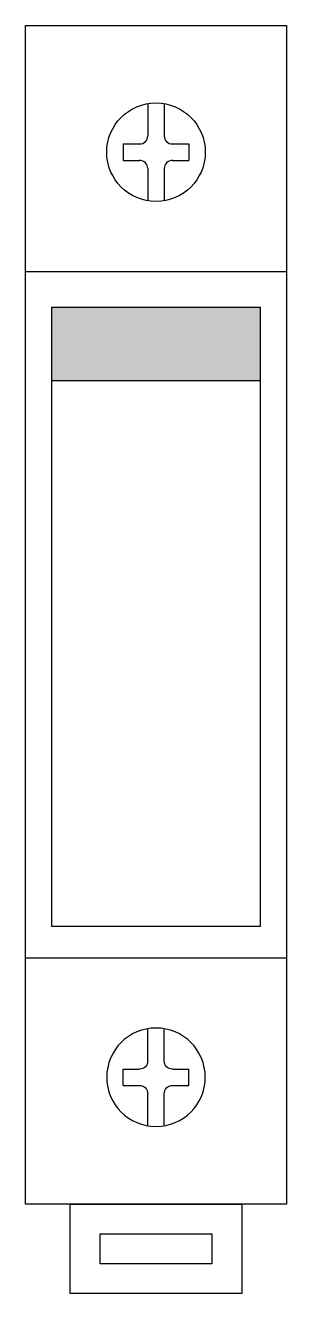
# Model space of a CAD drawing. Header units: inches. Extents: x 0 to 17.5, y 0 to 85.
import ezdxf
from ezdxf.enums import TextEntityAlignment as Align

# ---------------------------------------------------------------- set-up
doc = ezdxf.new("R2010")
doc.units = ezdxf.units.IN
doc.layers.add('E-Text', color=4, linetype='Continuous')
doc.styles.add('ROMANS1', font='ROMANS1.shx')

# ---------------------------------------------------------------- blocks, each defined once
blk = doc.blocks.new('4MM')
for p, q in [((-0.5, 2.958), (-0.5, 1)), ((0.5, 2.958), (0.5, 1)), ((-2, 0.5), (-1, 0.5)), ((1, 0.5), (2, 0.5)), ((-2, -0.5), (-1, -0.5)), ((1, -0.5), (2, -0.5)), ((-0.5, -1), (-0.5, -2.958)), ((0.5, -1), (0.5, -2.958))]:
    blk.add_line(p, q)
at = {"linetype": 'Continuous'}
for p, q in [((-2, 0.5), (-2, -0.5)), ((2, 0.5), (2, -0.5))]:
    blk.add_line(p, q, dxfattribs=at)
blk.add_circle((0, 0), 3, dxfattribs=at)
for centre, start, end in [((-1, 1), 270, 360), ((1, 1), 180, 270), ((-1, -1), 0, 90), ((1, -1), 90, 180)]:
    blk.add_arc(centre, 0.5, start, end)
blk = doc.blocks.new('FUSE')
at = {"linetype": 'Continuous', "ltscale": 100}
blk.add_hatch(color=0, dxfattribs=at).paths.add_polyline_path([(1.75, 20.598), (1.75, 15.681), (15.75, 15.681), (15.75, 20.598)])
at = {"color": 0}
for p, q in [((0, 23), (17.5, 23)), ((15.75, 20.598), (1.75, 20.598)), ((1.75, 20.598), (1.75, -20.864)), ((15.75, -20.864), (15.75, 20.598)), ((15.75, 15.681), (1.75, 15.681)), ((1.75, -20.864), (15.75, -20.864)), ((0, -23), (17.5, -23))]:
    blk.add_line(p, q, dxfattribs=at)
for points in [[(0, 39.5), (17.5, 39.5), (17.5, -39.5), (0, -39.5)], [(3, -39.5), (14.5, -39.5), (14.5, -45.5), (3, -45.5)], [(5, -41.5), (12.5, -41.5), (12.5, -43.5), (5, -43.5)]]:
    blk.add_lwpolyline(points, close=True, dxfattribs=at)
at = {"color": 0, "xscale": 1.100000000000363, "yscale": 1.100000000000363, "zscale": 1.100000000000363}
blk.add_blockref('4MM', (8.75, 31), dxfattribs=at)
at = {"color": 0, "xscale": -1.100000000000363, "yscale": 1.100000000000363, "zscale": 1.1, "rotation": 180}
blk.add_blockref('4MM', (8.75, -31), dxfattribs=at)
at = {"layer": 'E-Text', "color": 0, "style": 'ROMANS1', "width": 0.7}
blk.add_attdef('24VAC', text='', height=6, rotation=90, dxfattribs=at).set_placement((11.679, -0.227), align=Align.CENTER)

msp = doc.modelspace()

# ---------------------------------------------------------------- block references
msp.add_blockref('FUSE', (0, 45.5))

doc.saveas('drawing.dxf')
